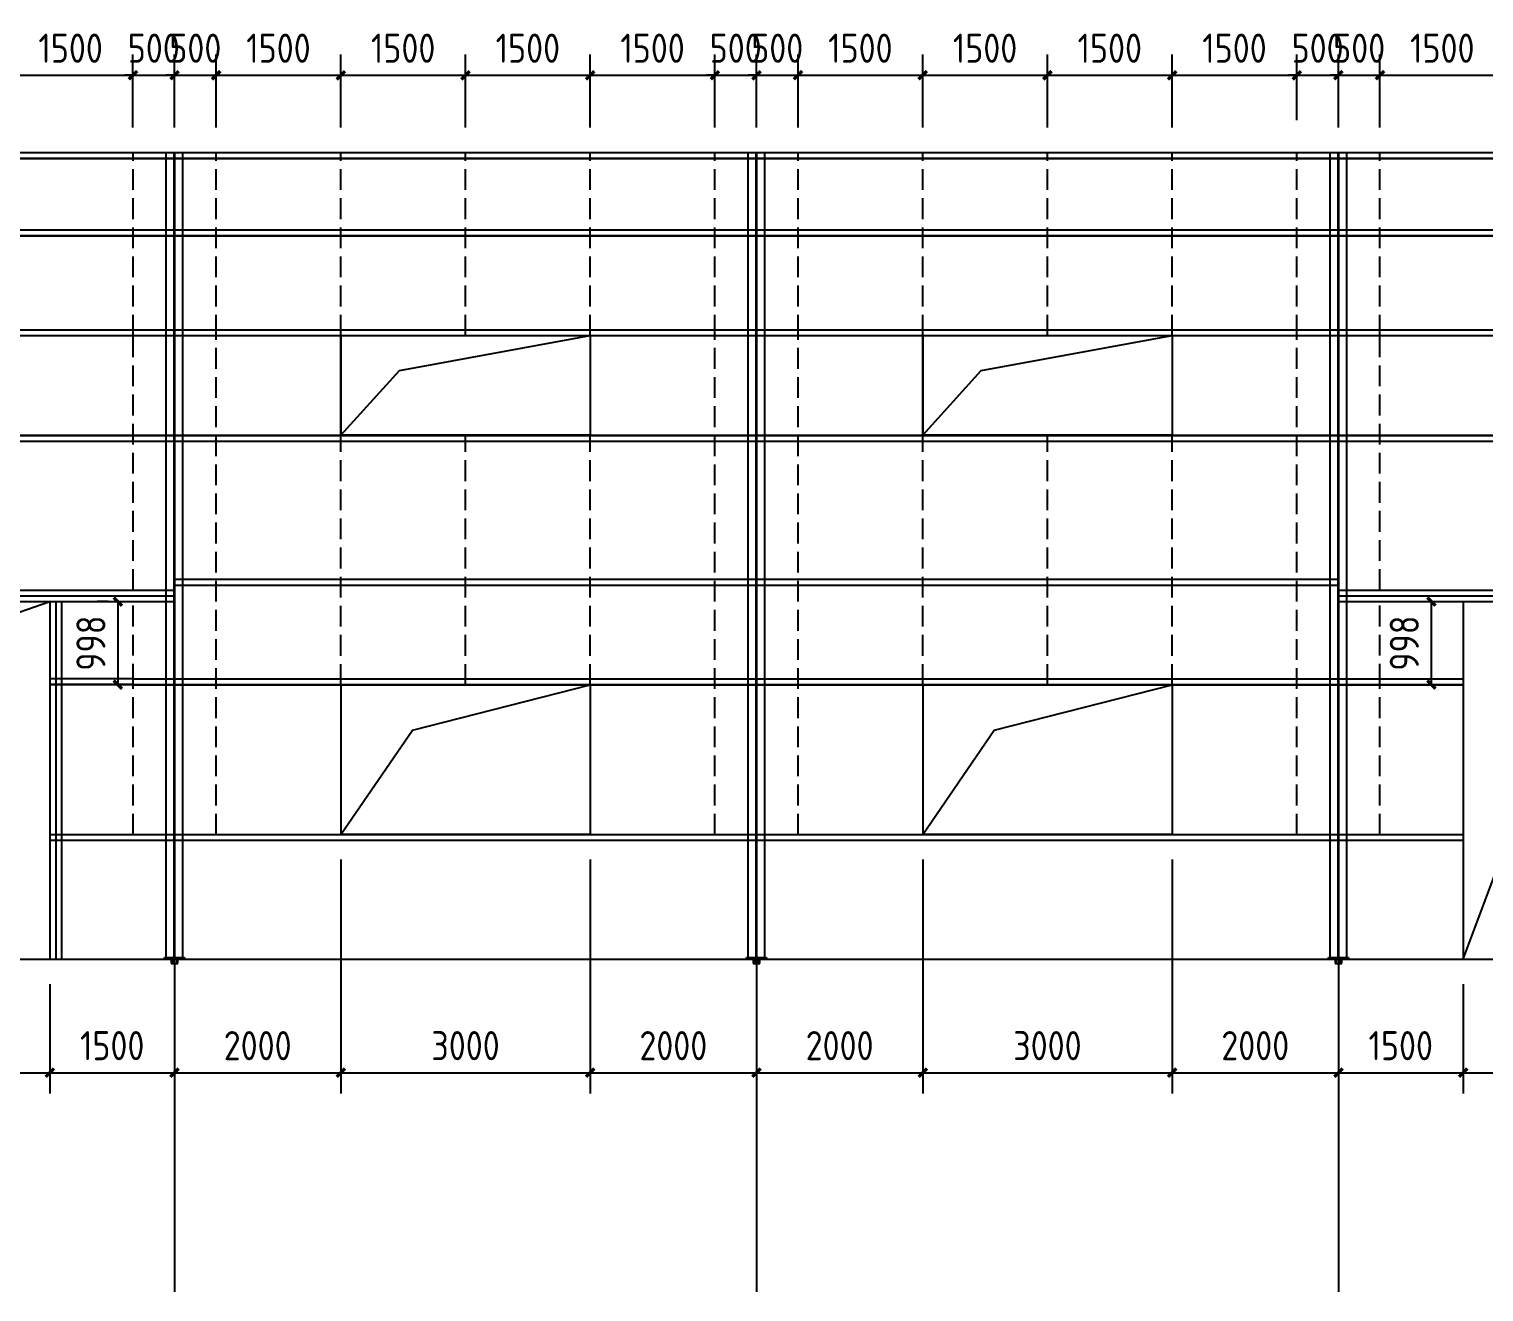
# Model space of a CAD drawing. Extents: x 102162 to 621267, y -39398 to 328893.
# Drawn here: x 433238 to 450738, y 163786 to 178971 of the extents above; entities that cross this region are included whole.
import ezdxf

# ---------------------------------------------------------------- set-up
doc = ezdxf.new("R2010")
doc.units = 0
doc.header["$LTSCALE"] = 1000
doc.header["$MEASUREMENT"] = 0
doc.linetypes.add('DASH', pattern=[0.35, 0.25, -0.1])
doc.layers.add('AXIS', color=3, linetype='Continuous')
doc.layers.add('DOTE', color=1, linetype='Continuous')
doc.styles.get("Standard").update_dxf_attribs({"font": 'gbenor.shx', "bigfont": 'gbcbig.shx'})
doc.dimstyles.get("Standard").update_dxf_attribs({"dimscale": 100, "dimtxt": 3.5, "dimasz": 1, "dimexe": 2.5, "dimexo": 3, "dimgap": 1.5, "dimtad": 1, "dimdec": 0, "dimzin": 0, "dimdsep": 46, "dimtxsty": 'Standard', "dimblk": 'ARCHTICK', "dimcen": 0.09, "dimadec": 0, "dimazin": 0, "dimtfac": 1, "dimtdec": 0, "dimtix": 1, "dimtmove": 2, "dimatfit": 3, "dimfxl": 1, "dimtolj": 1, "dimtzin": 0, "dimarcsym": 0})

# ---------------------------------------------------------------- blocks, each defined once
blk = doc.blocks.new('_ArchTick')
at = {"color": 0, "linetype": 'ByBlock', "const_width": 0.4}
blk.add_lwpolyline([(-0.5, -0.5), (0.5, 0.5)], dxfattribs=at)
blk = doc.blocks.new('*D5075')
at = {"color": 0, "lineweight": -2}
for p, q in [((429488, 167486), (429488, 166172)), ((433488, 167486), (433488, 166172)), ((429488, 166422), (433488, 166422))]:
    blk.add_line(p, q, dxfattribs=at)
at = {"layer": 'Defpoints', "color": 0}
for p in [(429488, 167786), (433488, 167786), (433488, 166422)]:
    blk.add_point(p, dxfattribs=at)
at = {"color": 0, "lineweight": -2, "xscale": 100, "yscale": 100, "zscale": 100, "rotation": 180}
blk.add_blockref('_ArchTick', (429488, 166422), dxfattribs=at)
at = {"color": 0, "lineweight": -2, "xscale": 100, "yscale": 100, "zscale": 100}
blk.add_blockref('_ArchTick', (433488, 166422), dxfattribs=at)
at = {"color": 0, "insert": (431488, 166747), "char_height": 350, "attachment_point": 5}
blk.add_mtext('\\A1;4000', dxfattribs=at)
blk = doc.blocks.new('*D5443')
at = {"color": 0, "lineweight": -2}
for p, q in [((433488, 167486), (433488, 166172)), ((434988, 167486), (434988, 166172)), ((433488, 166422), (434988, 166422))]:
    blk.add_line(p, q, dxfattribs=at)
at = {"layer": 'Defpoints', "color": 0}
for p in [(433488, 167786), (434988, 167786), (434988, 166422)]:
    blk.add_point(p, dxfattribs=at)
at = {"color": 0, "lineweight": -2, "xscale": 100, "yscale": 100, "zscale": 100, "rotation": 180}
blk.add_blockref('_ArchTick', (433488, 166422), dxfattribs=at)
at = {"color": 0, "lineweight": -2, "xscale": 100, "yscale": 100, "zscale": 100}
blk.add_blockref('_ArchTick', (434988, 166422), dxfattribs=at)
at = {"color": 0, "insert": (434238, 166747), "char_height": 350, "attachment_point": 5}
blk.add_mtext('\\A1;1500', dxfattribs=at)
blk = doc.blocks.new('*D5444')
at = {"color": 0, "lineweight": -2}
for p, q in [((436988, 168986), (436988, 166172)), ((434988, 167486), (434988, 166172)), ((434988, 166422), (436988, 166422))]:
    blk.add_line(p, q, dxfattribs=at)
at = {"layer": 'Defpoints', "color": 0}
for p in [(436988, 169286), (434988, 167786), (436988, 166422)]:
    blk.add_point(p, dxfattribs=at)
at = {"color": 0, "lineweight": -2, "xscale": 100, "yscale": 100, "zscale": 100, "rotation": 180}
blk.add_blockref('_ArchTick', (434988, 166422), dxfattribs=at)
at = {"color": 0, "lineweight": -2, "xscale": 100, "yscale": 100, "zscale": 100}
blk.add_blockref('_ArchTick', (436988, 166422), dxfattribs=at)
at = {"color": 0, "insert": (435988, 166747), "char_height": 350, "attachment_point": 5}
blk.add_mtext('\\A1;2000', dxfattribs=at)
blk = doc.blocks.new('*D5445')
at = {"color": 0, "lineweight": -2}
for p, q in [((436988, 168986), (436988, 166172)), ((439988, 168986), (439988, 166172)), ((436988, 166422), (439988, 166422))]:
    blk.add_line(p, q, dxfattribs=at)
at = {"layer": 'Defpoints', "color": 0}
for p in [(436988, 169286), (439988, 169286), (439988, 166422)]:
    blk.add_point(p, dxfattribs=at)
at = {"color": 0, "lineweight": -2, "xscale": 100, "yscale": 100, "zscale": 100, "rotation": 180}
blk.add_blockref('_ArchTick', (436988, 166422), dxfattribs=at)
at = {"color": 0, "lineweight": -2, "xscale": 100, "yscale": 100, "zscale": 100}
blk.add_blockref('_ArchTick', (439988, 166422), dxfattribs=at)
at = {"color": 0, "insert": (438488, 166747), "char_height": 350, "attachment_point": 5}
blk.add_mtext('\\A1;3000', dxfattribs=at)
blk = doc.blocks.new('*D5446')
at = {"color": 0, "lineweight": -2}
for p, q in [((439988, 168986), (439988, 166172)), ((441988, 167486), (441988, 166172)), ((439988, 166422), (441988, 166422))]:
    blk.add_line(p, q, dxfattribs=at)
at = {"layer": 'Defpoints', "color": 0}
for p in [(439988, 169286), (441988, 167786), (441988, 166422)]:
    blk.add_point(p, dxfattribs=at)
at = {"color": 0, "lineweight": -2, "xscale": 100, "yscale": 100, "zscale": 100, "rotation": 180}
blk.add_blockref('_ArchTick', (439988, 166422), dxfattribs=at)
at = {"color": 0, "lineweight": -2, "xscale": 100, "yscale": 100, "zscale": 100}
blk.add_blockref('_ArchTick', (441988, 166422), dxfattribs=at)
at = {"color": 0, "insert": (440988, 166747), "char_height": 350, "attachment_point": 5}
blk.add_mtext('\\A1;2000', dxfattribs=at)
blk = doc.blocks.new('*D5447')
at = {"color": 0, "lineweight": -2}
for p, q in [((443988, 168986), (443988, 166172)), ((441988, 167486), (441988, 166172)), ((441988, 166422), (443988, 166422))]:
    blk.add_line(p, q, dxfattribs=at)
at = {"layer": 'Defpoints', "color": 0}
for p in [(443988, 169286), (441988, 167786), (443988, 166422)]:
    blk.add_point(p, dxfattribs=at)
at = {"color": 0, "lineweight": -2, "xscale": 100, "yscale": 100, "zscale": 100, "rotation": 180}
blk.add_blockref('_ArchTick', (441988, 166422), dxfattribs=at)
at = {"color": 0, "lineweight": -2, "xscale": 100, "yscale": 100, "zscale": 100}
blk.add_blockref('_ArchTick', (443988, 166422), dxfattribs=at)
at = {"color": 0, "insert": (442988, 166747), "char_height": 350, "attachment_point": 5}
blk.add_mtext('\\A1;2000', dxfattribs=at)
blk = doc.blocks.new('*D5448')
at = {"color": 0, "lineweight": -2}
for p, q in [((443988, 168986), (443988, 166172)), ((446988, 168986), (446988, 166172)), ((443988, 166422), (446988, 166422))]:
    blk.add_line(p, q, dxfattribs=at)
at = {"layer": 'Defpoints', "color": 0}
for p in [(443988, 169286), (446988, 169286), (446988, 166422)]:
    blk.add_point(p, dxfattribs=at)
at = {"color": 0, "lineweight": -2, "xscale": 100, "yscale": 100, "zscale": 100, "rotation": 180}
blk.add_blockref('_ArchTick', (443988, 166422), dxfattribs=at)
at = {"color": 0, "lineweight": -2, "xscale": 100, "yscale": 100, "zscale": 100}
blk.add_blockref('_ArchTick', (446988, 166422), dxfattribs=at)
at = {"color": 0, "insert": (445488, 166747), "char_height": 350, "attachment_point": 5}
blk.add_mtext('\\A1;3000', dxfattribs=at)
blk = doc.blocks.new('*D5449')
at = {"color": 0, "lineweight": -2}
for p, q in [((446988, 168986), (446988, 166172)), ((448988, 167486), (448988, 166172)), ((446988, 166422), (448988, 166422))]:
    blk.add_line(p, q, dxfattribs=at)
at = {"layer": 'Defpoints', "color": 0}
for p in [(446988, 169286), (448988, 167786), (448988, 166422)]:
    blk.add_point(p, dxfattribs=at)
at = {"color": 0, "lineweight": -2, "xscale": 100, "yscale": 100, "zscale": 100, "rotation": 180}
blk.add_blockref('_ArchTick', (446988, 166422), dxfattribs=at)
at = {"color": 0, "lineweight": -2, "xscale": 100, "yscale": 100, "zscale": 100}
blk.add_blockref('_ArchTick', (448988, 166422), dxfattribs=at)
at = {"color": 0, "insert": (447988, 166747), "char_height": 350, "attachment_point": 5}
blk.add_mtext('\\A1;2000', dxfattribs=at)
blk = doc.blocks.new('*D5450')
at = {"color": 0, "lineweight": -2}
for p, q in [((448988, 167486), (448988, 166172)), ((450488, 167486), (450488, 166172)), ((448988, 166422), (450488, 166422))]:
    blk.add_line(p, q, dxfattribs=at)
at = {"layer": 'Defpoints', "color": 0}
for p in [(448988, 167786), (450488, 167786), (450488, 166422)]:
    blk.add_point(p, dxfattribs=at)
at = {"color": 0, "lineweight": -2, "xscale": 100, "yscale": 100, "zscale": 100, "rotation": 180}
blk.add_blockref('_ArchTick', (448988, 166422), dxfattribs=at)
at = {"color": 0, "lineweight": -2, "xscale": 100, "yscale": 100, "zscale": 100}
blk.add_blockref('_ArchTick', (450488, 166422), dxfattribs=at)
at = {"color": 0, "insert": (449738, 166747), "char_height": 350, "attachment_point": 5}
blk.add_mtext('\\A1;1500', dxfattribs=at)
blk = doc.blocks.new('*D5076')
at = {"color": 0, "lineweight": -2}
for p, q in [((450488, 167486), (450488, 166172)), ((454488, 167486), (454488, 166172)), ((450488, 166422), (454488, 166422))]:
    blk.add_line(p, q, dxfattribs=at)
at = {"layer": 'Defpoints', "color": 0}
for p in [(450488, 167786), (454488, 167786), (454488, 166422)]:
    blk.add_point(p, dxfattribs=at)
at = {"color": 0, "lineweight": -2, "xscale": 100, "yscale": 100, "zscale": 100, "rotation": 180}
blk.add_blockref('_ArchTick', (450488, 166422), dxfattribs=at)
at = {"color": 0, "lineweight": -2, "xscale": 100, "yscale": 100, "zscale": 100}
blk.add_blockref('_ArchTick', (454488, 166422), dxfattribs=at)
at = {"color": 0, "insert": (452488, 166747), "char_height": 350, "attachment_point": 5}
blk.add_mtext('\\A1;4000', dxfattribs=at)
blk = doc.blocks.new('*D5084')
at = {"color": 0, "lineweight": -2}
for p, q in [((432988, 177786), (432988, 178666)), ((434488, 177786), (434488, 178666)), ((432988, 178416), (434488, 178416))]:
    blk.add_line(p, q, dxfattribs=at)
at = {"layer": 'Defpoints', "color": 0}
for p in [(434488, 178416), (432988, 177486), (434488, 177486)]:
    blk.add_point(p, dxfattribs=at)
at = {"color": 0, "lineweight": -2, "xscale": 100, "yscale": 100, "zscale": 100, "rotation": 180}
blk.add_blockref('_ArchTick', (432988, 178416), dxfattribs=at)
at = {"color": 0, "lineweight": -2, "xscale": 100, "yscale": 100, "zscale": 100}
blk.add_blockref('_ArchTick', (434488, 178416), dxfattribs=at)
at = {"color": 0, "insert": (433738, 178741), "char_height": 350, "attachment_point": 5}
blk.add_mtext('\\A1;1500', dxfattribs=at)
blk = doc.blocks.new('*D5085')
at = {"color": 0, "lineweight": -2}
for p, q in [((434488, 177786), (434488, 178666)), ((434988, 177786), (434988, 178666)), ((434488, 178416), (434388, 178416)), ((434488, 178416), (434988, 178416)), ((434988, 178416), (435088, 178416))]:
    blk.add_line(p, q, dxfattribs=at)
at = {"layer": 'Defpoints', "color": 0}
for p in [(434988, 178416), (434488, 177486), (434988, 177486)]:
    blk.add_point(p, dxfattribs=at)
at = {"color": 0, "lineweight": -2, "xscale": 100, "yscale": 100, "zscale": 100}
blk.add_blockref('_ArchTick', (434488, 178416), dxfattribs=at)
at = {"color": 0, "lineweight": -2, "xscale": 100, "yscale": 100, "zscale": 100, "rotation": 180}
blk.add_blockref('_ArchTick', (434988, 178416), dxfattribs=at)
at = {"color": 0, "insert": (434738, 178741), "char_height": 350, "attachment_point": 5}
blk.add_mtext('\\A1;500', dxfattribs=at)
blk = doc.blocks.new('*D5086')
at = {"color": 0, "lineweight": -2}
for p, q in [((434988, 177786), (434988, 178666)), ((435488, 177786), (435488, 178666)), ((434988, 178416), (434888, 178416)), ((434988, 178416), (435488, 178416)), ((435488, 178416), (435588, 178416))]:
    blk.add_line(p, q, dxfattribs=at)
at = {"layer": 'Defpoints', "color": 0}
for p in [(435488, 178416), (434988, 177486), (435488, 177486)]:
    blk.add_point(p, dxfattribs=at)
at = {"color": 0, "lineweight": -2, "xscale": 100, "yscale": 100, "zscale": 100}
blk.add_blockref('_ArchTick', (434988, 178416), dxfattribs=at)
at = {"color": 0, "lineweight": -2, "xscale": 100, "yscale": 100, "zscale": 100, "rotation": 180}
blk.add_blockref('_ArchTick', (435488, 178416), dxfattribs=at)
at = {"color": 0, "insert": (435238, 178741), "char_height": 350, "attachment_point": 5}
blk.add_mtext('\\A1;500', dxfattribs=at)
blk = doc.blocks.new('*D5087')
at = {"color": 0, "lineweight": -2}
for p, q in [((435488, 177786), (435488, 178666)), ((436988, 177786), (436988, 178666)), ((435488, 178416), (436988, 178416))]:
    blk.add_line(p, q, dxfattribs=at)
at = {"layer": 'Defpoints', "color": 0}
for p in [(436988, 178416), (435488, 177486), (436988, 177486)]:
    blk.add_point(p, dxfattribs=at)
at = {"color": 0, "lineweight": -2, "xscale": 100, "yscale": 100, "zscale": 100, "rotation": 180}
blk.add_blockref('_ArchTick', (435488, 178416), dxfattribs=at)
at = {"color": 0, "lineweight": -2, "xscale": 100, "yscale": 100, "zscale": 100}
blk.add_blockref('_ArchTick', (436988, 178416), dxfattribs=at)
at = {"color": 0, "insert": (436238, 178741), "char_height": 350, "attachment_point": 5}
blk.add_mtext('\\A1;1500', dxfattribs=at)
blk = doc.blocks.new('*D5088')
at = {"color": 0, "lineweight": -2}
for p, q in [((439988, 177786), (439988, 178666)), ((441488, 177786), (441488, 178666)), ((439988, 178416), (441488, 178416))]:
    blk.add_line(p, q, dxfattribs=at)
at = {"layer": 'Defpoints', "color": 0}
for p in [(441488, 178416), (439988, 177486), (441488, 177486)]:
    blk.add_point(p, dxfattribs=at)
at = {"color": 0, "lineweight": -2, "xscale": 100, "yscale": 100, "zscale": 100, "rotation": 180}
blk.add_blockref('_ArchTick', (439988, 178416), dxfattribs=at)
at = {"color": 0, "lineweight": -2, "xscale": 100, "yscale": 100, "zscale": 100}
blk.add_blockref('_ArchTick', (441488, 178416), dxfattribs=at)
at = {"color": 0, "insert": (440738, 178741), "char_height": 350, "attachment_point": 5}
blk.add_mtext('\\A1;1500', dxfattribs=at)
blk = doc.blocks.new('*D5089')
at = {"color": 0, "lineweight": -2}
for p, q in [((441488, 177786), (441488, 178666)), ((441988, 177786), (441988, 178666)), ((441488, 178416), (441388, 178416)), ((441488, 178416), (441988, 178416)), ((441988, 178416), (442088, 178416))]:
    blk.add_line(p, q, dxfattribs=at)
at = {"layer": 'Defpoints', "color": 0}
for p in [(441988, 178416), (441488, 177486), (441988, 177486)]:
    blk.add_point(p, dxfattribs=at)
at = {"color": 0, "lineweight": -2, "xscale": 100, "yscale": 100, "zscale": 100}
blk.add_blockref('_ArchTick', (441488, 178416), dxfattribs=at)
at = {"color": 0, "lineweight": -2, "xscale": 100, "yscale": 100, "zscale": 100, "rotation": 180}
blk.add_blockref('_ArchTick', (441988, 178416), dxfattribs=at)
at = {"color": 0, "insert": (441738, 178741), "char_height": 350, "attachment_point": 5}
blk.add_mtext('\\A1;500', dxfattribs=at)
blk = doc.blocks.new('*D5090')
at = {"color": 0, "lineweight": -2}
for p, q in [((441988, 177786), (441988, 178666)), ((442488, 177786), (442488, 178666)), ((441988, 178416), (441888, 178416)), ((441988, 178416), (442488, 178416)), ((442488, 178416), (442588, 178416))]:
    blk.add_line(p, q, dxfattribs=at)
at = {"layer": 'Defpoints', "color": 0}
for p in [(442488, 178416), (441988, 177486), (442488, 177486)]:
    blk.add_point(p, dxfattribs=at)
at = {"color": 0, "lineweight": -2, "xscale": 100, "yscale": 100, "zscale": 100}
blk.add_blockref('_ArchTick', (441988, 178416), dxfattribs=at)
at = {"color": 0, "lineweight": -2, "xscale": 100, "yscale": 100, "zscale": 100, "rotation": 180}
blk.add_blockref('_ArchTick', (442488, 178416), dxfattribs=at)
at = {"color": 0, "insert": (442238, 178741), "char_height": 350, "attachment_point": 5}
blk.add_mtext('\\A1;500', dxfattribs=at)
blk = doc.blocks.new('*D5091')
at = {"color": 0, "lineweight": -2}
for p, q in [((442488, 177786), (442488, 178666)), ((443988, 177786), (443988, 178666)), ((442488, 178416), (443988, 178416))]:
    blk.add_line(p, q, dxfattribs=at)
at = {"layer": 'Defpoints', "color": 0}
for p in [(443988, 178416), (442488, 177486), (443988, 177486)]:
    blk.add_point(p, dxfattribs=at)
at = {"color": 0, "lineweight": -2, "xscale": 100, "yscale": 100, "zscale": 100, "rotation": 180}
blk.add_blockref('_ArchTick', (442488, 178416), dxfattribs=at)
at = {"color": 0, "lineweight": -2, "xscale": 100, "yscale": 100, "zscale": 100}
blk.add_blockref('_ArchTick', (443988, 178416), dxfattribs=at)
at = {"color": 0, "insert": (443238, 178741), "char_height": 350, "attachment_point": 5}
blk.add_mtext('\\A1;1500', dxfattribs=at)
blk = doc.blocks.new('*D5092')
at = {"color": 0, "lineweight": -2}
for p, q in [((446988, 177786), (446988, 178666)), ((448488, 177876), (448488, 178666)), ((446988, 178416), (448488, 178416))]:
    blk.add_line(p, q, dxfattribs=at)
at = {"layer": 'Defpoints', "color": 0}
for p in [(448488, 178416), (446988, 177486), (448488, 177576)]:
    blk.add_point(p, dxfattribs=at)
at = {"color": 0, "lineweight": -2, "xscale": 100, "yscale": 100, "zscale": 100, "rotation": 180}
blk.add_blockref('_ArchTick', (446988, 178416), dxfattribs=at)
at = {"color": 0, "lineweight": -2, "xscale": 100, "yscale": 100, "zscale": 100}
blk.add_blockref('_ArchTick', (448488, 178416), dxfattribs=at)
at = {"color": 0, "insert": (447738, 178741), "char_height": 350, "attachment_point": 5}
blk.add_mtext('\\A1;1500', dxfattribs=at)
blk = doc.blocks.new('*D5093')
at = {"color": 0, "lineweight": -2}
for p, q in [((448488, 177876), (448488, 178666)), ((448988, 177786), (448988, 178666)), ((448488, 178416), (448388, 178416)), ((448488, 178416), (448988, 178416)), ((448988, 178416), (449088, 178416))]:
    blk.add_line(p, q, dxfattribs=at)
at = {"layer": 'Defpoints', "color": 0}
for p in [(448988, 178416), (448488, 177576), (448988, 177486)]:
    blk.add_point(p, dxfattribs=at)
at = {"color": 0, "lineweight": -2, "xscale": 100, "yscale": 100, "zscale": 100}
blk.add_blockref('_ArchTick', (448488, 178416), dxfattribs=at)
at = {"color": 0, "lineweight": -2, "xscale": 100, "yscale": 100, "zscale": 100, "rotation": 180}
blk.add_blockref('_ArchTick', (448988, 178416), dxfattribs=at)
at = {"color": 0, "insert": (448738, 178741), "char_height": 350, "attachment_point": 5}
blk.add_mtext('\\A1;500', dxfattribs=at)
blk = doc.blocks.new('*D5094')
at = {"color": 0, "lineweight": -2}
for p, q in [((448988, 177786), (448988, 178666)), ((449488, 177786), (449488, 178666)), ((448988, 178416), (448888, 178416)), ((448988, 178416), (449488, 178416)), ((449488, 178416), (449588, 178416))]:
    blk.add_line(p, q, dxfattribs=at)
at = {"layer": 'Defpoints', "color": 0}
for p in [(449488, 178416), (448988, 177486), (449488, 177486)]:
    blk.add_point(p, dxfattribs=at)
at = {"color": 0, "lineweight": -2, "xscale": 100, "yscale": 100, "zscale": 100}
blk.add_blockref('_ArchTick', (448988, 178416), dxfattribs=at)
at = {"color": 0, "lineweight": -2, "xscale": 100, "yscale": 100, "zscale": 100, "rotation": 180}
blk.add_blockref('_ArchTick', (449488, 178416), dxfattribs=at)
at = {"color": 0, "insert": (449238, 178741), "char_height": 350, "attachment_point": 5}
blk.add_mtext('\\A1;500', dxfattribs=at)
blk = doc.blocks.new('*D5095')
at = {"color": 0, "lineweight": -2}
for p, q in [((449488, 177786), (449488, 178666)), ((450988, 177786), (450988, 178666)), ((449488, 178416), (450988, 178416))]:
    blk.add_line(p, q, dxfattribs=at)
at = {"layer": 'Defpoints', "color": 0}
for p in [(450988, 178416), (449488, 177486), (450988, 177486)]:
    blk.add_point(p, dxfattribs=at)
at = {"color": 0, "lineweight": -2, "xscale": 100, "yscale": 100, "zscale": 100, "rotation": 180}
blk.add_blockref('_ArchTick', (449488, 178416), dxfattribs=at)
at = {"color": 0, "lineweight": -2, "xscale": 100, "yscale": 100, "zscale": 100}
blk.add_blockref('_ArchTick', (450988, 178416), dxfattribs=at)
at = {"color": 0, "insert": (450238, 178741), "char_height": 350, "attachment_point": 5}
blk.add_mtext('\\A1;1500', dxfattribs=at)
blk = doc.blocks.new('*D5129')
at = {"color": 0, "lineweight": -2}
for p, q in [((436988, 177786), (436988, 178666)), ((438488, 177786), (438488, 178666)), ((436988, 178416), (438488, 178416))]:
    blk.add_line(p, q, dxfattribs=at)
at = {"layer": 'Defpoints', "color": 0}
for p in [(438488, 178416), (436988, 177486), (438488, 177486)]:
    blk.add_point(p, dxfattribs=at)
at = {"color": 0, "lineweight": -2, "xscale": 100, "yscale": 100, "zscale": 100, "rotation": 180}
blk.add_blockref('_ArchTick', (436988, 178416), dxfattribs=at)
at = {"color": 0, "lineweight": -2, "xscale": 100, "yscale": 100, "zscale": 100}
blk.add_blockref('_ArchTick', (438488, 178416), dxfattribs=at)
at = {"color": 0, "insert": (437738, 178741), "char_height": 350, "attachment_point": 5}
blk.add_mtext('\\A1;1500', dxfattribs=at)
blk = doc.blocks.new('*D5130')
at = {"color": 0, "lineweight": -2}
for p, q in [((438488, 177786), (438488, 178666)), ((439988, 177786), (439988, 178666)), ((438488, 178416), (439988, 178416))]:
    blk.add_line(p, q, dxfattribs=at)
at = {"layer": 'Defpoints', "color": 0}
for p in [(439988, 178416), (438488, 177486), (439988, 177486)]:
    blk.add_point(p, dxfattribs=at)
at = {"color": 0, "lineweight": -2, "xscale": 100, "yscale": 100, "zscale": 100, "rotation": 180}
blk.add_blockref('_ArchTick', (438488, 178416), dxfattribs=at)
at = {"color": 0, "lineweight": -2, "xscale": 100, "yscale": 100, "zscale": 100}
blk.add_blockref('_ArchTick', (439988, 178416), dxfattribs=at)
at = {"color": 0, "insert": (439238, 178741), "char_height": 350, "attachment_point": 5}
blk.add_mtext('\\A1;1500', dxfattribs=at)
blk = doc.blocks.new('*D5131')
at = {"color": 0, "lineweight": -2}
for p, q in [((443988, 177786), (443988, 178666)), ((445488, 177786), (445488, 178666)), ((443988, 178416), (445488, 178416))]:
    blk.add_line(p, q, dxfattribs=at)
at = {"layer": 'Defpoints', "color": 0}
for p in [(445488, 178416), (443988, 177486), (445488, 177486)]:
    blk.add_point(p, dxfattribs=at)
at = {"color": 0, "lineweight": -2, "xscale": 100, "yscale": 100, "zscale": 100, "rotation": 180}
blk.add_blockref('_ArchTick', (443988, 178416), dxfattribs=at)
at = {"color": 0, "lineweight": -2, "xscale": 100, "yscale": 100, "zscale": 100}
blk.add_blockref('_ArchTick', (445488, 178416), dxfattribs=at)
at = {"color": 0, "insert": (444738, 178741), "char_height": 350, "attachment_point": 5}
blk.add_mtext('\\A1;1500', dxfattribs=at)
blk = doc.blocks.new('*D5132')
at = {"color": 0, "lineweight": -2}
for p, q in [((445488, 177786), (445488, 178666)), ((446988, 177786), (446988, 178666)), ((445488, 178416), (446988, 178416))]:
    blk.add_line(p, q, dxfattribs=at)
at = {"layer": 'Defpoints', "color": 0}
for p in [(446988, 178416), (445488, 177486), (446988, 177486)]:
    blk.add_point(p, dxfattribs=at)
at = {"color": 0, "lineweight": -2, "xscale": 100, "yscale": 100, "zscale": 100, "rotation": 180}
blk.add_blockref('_ArchTick', (445488, 178416), dxfattribs=at)
at = {"color": 0, "lineweight": -2, "xscale": 100, "yscale": 100, "zscale": 100}
blk.add_blockref('_ArchTick', (446988, 178416), dxfattribs=at)
at = {"color": 0, "insert": (446238, 178741), "char_height": 350, "attachment_point": 5}
blk.add_mtext('\\A1;1500', dxfattribs=at)
blk = doc.blocks.new('*D5599')
at = {"color": 0, "lineweight": -2}
for p, q in [((434188, 172086), (434057, 172086)), ((434307, 172086), (434307, 171088)), ((434188, 171088), (434057, 171088))]:
    blk.add_line(p, q, dxfattribs=at)
at = {"layer": 'Defpoints', "color": 0}
for p in [(434488, 172086), (434307, 171088), (434488, 171088)]:
    blk.add_point(p, dxfattribs=at)
at = {"color": 0, "lineweight": -2, "xscale": 100, "yscale": 100, "zscale": 100}
for p, rotation in [((434307, 172086), 90), ((434307, 171088), 270)]:
    blk.add_blockref('_ArchTick', p, dxfattribs=dict(at, rotation=rotation))
at = {"color": 0, "insert": (433982, 171587), "char_height": 350, "attachment_point": 5, "rotation": 90}
blk.add_mtext('\\A1;998', dxfattribs=at)
blk = doc.blocks.new('*D5601')
at = {"color": 0, "lineweight": -2}
for p, q in [((449788, 172086), (450356, 172086)), ((450106, 171088), (450106, 172086)), ((449788, 171088), (450356, 171088))]:
    blk.add_line(p, q, dxfattribs=at)
at = {"layer": 'Defpoints', "color": 0}
for p in [(449488, 172086), (450106, 172086), (449488, 171088)]:
    blk.add_point(p, dxfattribs=at)
at = {"color": 0, "lineweight": -2, "xscale": 100, "yscale": 100, "zscale": 100}
for p, rotation in [((450106, 172086), 90), ((450106, 171088), 270)]:
    blk.add_blockref('_ArchTick', p, dxfattribs=dict(at, rotation=rotation))
at = {"color": 0, "insert": (449781, 171587), "char_height": 350, "attachment_point": 5, "rotation": 90}
blk.add_mtext('\\A1;998', dxfattribs=at)

msp = doc.modelspace()

# ---------------------------------------------------------------- linework, layer by layer
for p, q in [((420888.3, 177486.1), (463088.3, 177486.1)), ((420888.3, 177418.1), (463088.3, 177418.1)), ((420888.3, 177416.1), (463088.3, 177416.1)), ((420888.3, 176556.1), (463088.3, 176556.1)), ((420888.3, 176488.1), (463088.3, 176488.1)), ((420888.3, 176486.1), (463088.3, 176486.1)), ((420888.3, 175356.1), (463088.3, 175356.1)), ((420888.3, 175288.1), (463088.3, 175288.1)), ((420888.3, 175286.1), (463088.3, 175286.1)), ((436988.3, 175286.1), (436988.3, 174086.1)), ((437692.6, 174864.6), (439988.3, 175286.1)), ((439988.3, 175286.1), (439988.3, 174086.1)), ((443988.3, 175286.1), (443988.3, 174086.1)), ((444692.6, 174864.6), (446988.3, 175286.1)), ((446988.3, 175286.1), (446988.3, 174086.1)), ((436988.3, 174086.1), (437692.6, 174864.6)), ((443988.3, 174086.1), (444692.6, 174864.6)), ((420888.3, 174086.1), (463088.3, 174086.1)), ((420888.3, 174084.1), (463088.3, 174084.1)), ((420888.3, 174016.1), (463088.3, 174016.1)), ((427985.3, 172226.1), (434991.3, 172226.1)), ((434985.3, 172356.1), (448991.3, 172356.1)), ((434985.3, 172286.1), (448991.3, 172286.1)), ((448985.3, 172226.1), (455991.3, 172226.1)), ((427985.3, 172156.1), (434991.3, 172156.1)), ((427985.3, 172086.1), (434991.3, 172086.1)), ((430747.5, 171152.3), (433488.3, 172086.1)), ((433488.3, 172086.1), (433488.3, 167786.1)), ((433558.3, 172086.1), (433558.3, 167786.1)), ((433628.3, 172086.1), (433628.3, 167786.1)), ((448985.3, 172156.1), (455991.3, 172156.1)), ((448985.3, 172086.1), (455991.3, 172086.1)), ((450488.3, 172086.1), (450488.3, 167786.1)), ((434488.3, 171156.1), (433488.3, 171156.1)), ((434488.3, 171156.1), (450488.3, 171156.1)), ((450488.3, 167786.1), (451747.5, 171152.3)), ((434488.3, 171088.1), (433488.3, 171088.1)), ((434488.3, 171086.1), (433488.3, 171086.1)), ((434488.3, 171088.1), (450488.3, 171088.1)), ((434488.3, 171086.1), (450488.3, 171086.1)), ((436988.3, 171086.1), (436988.3, 169286.1)), ((437848.7, 170538.7), (439988.3, 171086.1)), ((439988.3, 171086.1), (439988.3, 169286.1)), ((443988.3, 171086.1), (443988.3, 169286.1)), ((444848.7, 170538.7), (446988.3, 171086.1)), ((446988.3, 171086.1), (446988.3, 169286.1)), ((436988.3, 169286.1), (437848.7, 170538.7)), ((443988.3, 169286.1), (444848.7, 170538.7)), ((433488.3, 169286.1), (450488.3, 169286.1)), ((433488.3, 169284.1), (450488.3, 169284.1)), ((433488.3, 169216.1), (450488.3, 169216.1)), ((420868.3, 167786.1), (463108.3, 167786.1))]:
    msp.add_line(p, q)
at = {"color": 6}
for p, q in [((436988.3, 175286.1), (439988.3, 175286.1)), ((436988.3, 174086.1), (436988.3, 175286.1)), ((436988.3, 175286.1), (439988.3, 175286.1)), ((436988.3, 174086.1), (436988.3, 175286.1)), ((439988.3, 175286.1), (439988.3, 174086.1)), ((439988.3, 175286.1), (439988.3, 174086.1)), ((443988.3, 175286.1), (446988.3, 175286.1)), ((443988.3, 174086.1), (443988.3, 175286.1)), ((443988.3, 175286.1), (446988.3, 175286.1)), ((443988.3, 174086.1), (443988.3, 175286.1)), ((446988.3, 175286.1), (446988.3, 174086.1)), ((446988.3, 175286.1), (446988.3, 174086.1)), ((439988.3, 174086.1), (436988.3, 174086.1)), ((439988.3, 174086.1), (436988.3, 174086.1)), ((446988.3, 174086.1), (443988.3, 174086.1)), ((446988.3, 174086.1), (443988.3, 174086.1)), ((436988.3, 171086.1), (436988.3, 169286.1)), ((439988.3, 171086.1), (439988.3, 169286.1)), ((439988.3, 171086.1), (439988.3, 169286.1)), ((443988.3, 171086.1), (443988.3, 169286.1)), ((443988.3, 171086.1), (443988.3, 169286.1)), ((446988.3, 171086.1), (446988.3, 169286.1)), ((446988.3, 171086.1), (446988.3, 169286.1)), ((439988.3, 169286.1), (436988.3, 169286.1)), ((439988.3, 169286.1), (436988.3, 169286.1)), ((446988.3, 169286.1), (443988.3, 169286.1)), ((446988.3, 169286.1), (443988.3, 169286.1)), ((434948.3, 167786.1), (434948.3, 167736.1)), ((434948.3, 167736.1), (435028.3, 167736.1)), ((434958.3, 167786.1), (434958.3, 167736.1)), ((435018.3, 167736.1), (435018.3, 167786.1)), ((435028.3, 167736.1), (435028.3, 167786.1)), ((441948.3, 167786.1), (441948.3, 167736.1)), ((441948.3, 167736.1), (442028.3, 167736.1)), ((441958.3, 167786.1), (441958.3, 167736.1)), ((442018.3, 167736.1), (442018.3, 167786.1)), ((442028.3, 167736.1), (442028.3, 167786.1)), ((448948.3, 167786.1), (448948.3, 167736.1)), ((448948.3, 167736.1), (449028.3, 167736.1)), ((448958.3, 167786.1), (448958.3, 167736.1)), ((449018.3, 167736.1), (449018.3, 167786.1)), ((449028.3, 167736.1), (449028.3, 167786.1))]:
    msp.add_line(p, q, dxfattribs=at)
at = {"color": 2}
for p, q in [((434868.3, 167786.1), (434868.3, 167806.1)), ((434868.3, 167806.1), (435108.3, 167806.1)), ((434988.3, 167786.1), (434868.3, 167786.1)), ((435108.3, 167786.1), (434988.3, 167786.1)), ((435108.3, 167806.1), (435108.3, 167786.1)), ((441868.3, 167786.1), (441868.3, 167806.1)), ((441868.3, 167806.1), (442108.3, 167806.1)), ((441988.3, 167786.1), (441868.3, 167786.1)), ((442108.3, 167786.1), (441988.3, 167786.1)), ((442108.3, 167806.1), (442108.3, 167786.1)), ((448868.3, 167786.1), (448868.3, 167806.1)), ((448868.3, 167806.1), (449108.3, 167806.1)), ((448988.3, 167786.1), (448868.3, 167786.1)), ((449108.3, 167786.1), (448988.3, 167786.1)), ((449108.3, 167806.1), (449108.3, 167786.1))]:
    msp.add_line(p, q, dxfattribs=at)
at = {"layer": 'AXIS'}
for p, q in [((434988.3, 167786.1), (434988.3, 163786.1)), ((441988.3, 167786.1), (441988.3, 163786.1)), ((448988.3, 167786.1), (448988.3, 163786.1))]:
    msp.add_line(p, q, dxfattribs=at)
at = {"layer": 'DOTE', "color": 4, "linetype": 'DASH'}
for p, q in [((434488.3, 175286.1), (434488.3, 177486.1)), ((435488.3, 175286.1), (435488.3, 177486.1)), ((436988.3, 175286.1), (436988.3, 177486.1)), ((438488.3, 175286.1), (438488.3, 177486.1)), ((439988.3, 175286.1), (439988.3, 177486.1)), ((441488.3, 175286.1), (441488.3, 177486.1)), ((442488.3, 175286.1), (442488.3, 177486.1)), ((443988.3, 175286.1), (443988.3, 177486.1)), ((445488.3, 175286.1), (445488.3, 177486.1)), ((446988.3, 175286.1), (446988.3, 177486.1)), ((448488.3, 175286.1), (448488.3, 177486.1)), ((449488.3, 175286.1), (449488.3, 177486.1)), ((434488.3, 172226.1), (434488.3, 175286.1)), ((435488.3, 169286.1), (435488.3, 175286.1)), ((441488.3, 169286.1), (441488.3, 175286.1)), ((442488.3, 169286.1), (442488.3, 175286.1)), ((448488.3, 169286.1), (448488.3, 175286.1)), ((449488.3, 172226.1), (449488.3, 175286.1)), ((436988.3, 171086.1), (436988.3, 174086.1)), ((438488.3, 171086.1), (438488.3, 174086.1)), ((439988.3, 171086.1), (439988.3, 174086.1)), ((443988.3, 171086.1), (443988.3, 174086.1)), ((445488.3, 171086.1), (445488.3, 174086.1)), ((446988.3, 171086.1), (446988.3, 174086.1)), ((434488.3, 171088.1), (434488.3, 172086.1)), ((449488.3, 171088.1), (449488.3, 172086.1)), ((434488.3, 169286.1), (434488.3, 171086.1)), ((449488.3, 169286.1), (449488.3, 171086.1))]:
    msp.add_line(p, q, dxfattribs=at)
at = {"layer": 'DOTE', "color": 0}
for p, q in [((434888.3, 167786.1), (434888.3, 177486.1)), ((434985.3, 167786.1), (434985.3, 177486.1)), ((434991.3, 167786.1), (434991.3, 177486.1)), ((435088.3, 167786.1), (435088.3, 177486.1)), ((441888.3, 167786.1), (441888.3, 177486.1)), ((441985.3, 167786.1), (441985.3, 177486.1)), ((441991.3, 167786.1), (441991.3, 177486.1)), ((442088.3, 167786.1), (442088.3, 177486.1)), ((448888.3, 167786.1), (448888.3, 177486.1)), ((448985.3, 167786.1), (448985.3, 177486.1)), ((448991.3, 167786.1), (448991.3, 177486.1)), ((449088.3, 167786.1), (449088.3, 177486.1))]:
    msp.add_line(p, q, dxfattribs=at)
at = {"layer": 'DOTE'}
for p, q in [((434988.3, 167736.1), (434988.3, 177486.1)), ((434988.3, 167736.1), (434988.3, 177486.1)), ((441988.3, 167736.1), (441988.3, 177486.1)), ((441988.3, 167736.1), (441988.3, 177486.1)), ((448988.3, 167736.1), (448988.3, 177486.1)), ((448988.3, 167736.1), (448988.3, 177486.1))]:
    msp.add_line(p, q, dxfattribs=at)

# ---------------------------------------------------------------- dimensions: what is measured, and where the dimension line sits
for base, p1, p2, picture, middle in [((434488.3, 178416), (432988.3, 177486.1), (434488.3, 177486.1), '*D5084', (433738.3, 178741)), ((434988.3, 178416), (434488.3, 177486.1), (434988.3, 177486.1), '*D5085', (434738.3, 178741)), ((435488.3, 178416), (434988.3, 177486.1), (435488.3, 177486.1), '*D5086', (435238.3, 178741)), ((436988.3, 178416), (435488.3, 177486.1), (436988.3, 177486.1), '*D5087', (436238.3, 178741)), ((438488.3, 178416), (436988.3, 177486.1), (438488.3, 177486.1), '*D5129', (437738.3, 178741)), ((439988.3, 178416), (438488.3, 177486.1), (439988.3, 177486.1), '*D5130', (439238.3, 178741)), ((441488.3, 178416), (439988.3, 177486.1), (441488.3, 177486.1), '*D5088', (440738.3, 178741)), ((441988.3, 178416), (441488.3, 177486.1), (441988.3, 177486.1), '*D5089', (441738.3, 178741)), ((442488.3, 178416), (441988.3, 177486.1), (442488.3, 177486.1), '*D5090', (442238.3, 178741)), ((443988.3, 178416), (442488.3, 177486.1), (443988.3, 177486.1), '*D5091', (443238.3, 178741)), ((445488.3, 178416), (443988.3, 177486.1), (445488.3, 177486.1), '*D5131', (444738.3, 178741)), ((446988.3, 178416), (445488.3, 177486.1), (446988.3, 177486.1), '*D5132', (446238.3, 178741)), ((448488.3, 178416), (446988.3, 177486.1), (448488.3, 177575.5), '*D5092', (447738.3, 178741)), ((448988.3, 178416), (448488.3, 177575.5), (448988.3, 177486.1), '*D5093', (448738.3, 178741)), ((449488.3, 178416), (448988.3, 177486.1), (449488.3, 177486.1), '*D5094', (449238.3, 178741)), ((450988.3, 178416), (449488.3, 177486.1), (450988.3, 177486.1), '*D5095', (450238.3, 178741)), ((436988.3, 166422.1), (434988.3, 167786.1), (436988.3, 169286.1), '*D5444', (435988.3, 166747.1)), ((439988.3, 166422.1), (436988.3, 169286.1), (439988.3, 169286.1), '*D5445', (438488.3, 166747.1)), ((441988.3, 166422.1), (439988.3, 169286.1), (441988.3, 167786.1), '*D5446', (440988.3, 166747.1)), ((443988.3, 166422.1), (441988.3, 167786.1), (443988.3, 169286.1), '*D5447', (442988.3, 166747.1)), ((446988.3, 166422.1), (443988.3, 169286.1), (446988.3, 169286.1), '*D5448', (445488.3, 166747.1)), ((448988.3, 166422.1), (446988.3, 169286.1), (448988.3, 167786.1), '*D5449', (447988.3, 166747.1)), ((433488.3, 166422.1), (429488.3, 167786.1), (433488.3, 167786.1), '*D5075', (431488.3, 166747.1)), ((434988.3, 166422.1), (433488.3, 167786.1), (434988.3, 167786.1), '*D5443', (434238.3, 166747.1)), ((450488.3, 166422.1), (448988.3, 167786.1), (450488.3, 167786.1), '*D5450', (449738.3, 166747.1)), ((454488.3, 166422.1), (450488.3, 167786.1), (454488.3, 167786.1), '*D5076', (452488.3, 166747.1))]:
    dim = msp.add_linear_dim(base=base, p1=p1, p2=p2, dimstyle='Standard')
    dim.commit()
    dim.dimension.update_dxf_attribs({"geometry": picture, "text_midpoint": middle})
for p1, p2, distance, picture, middle in [((434488.3, 172086.1), (434488.3, 171088.1), -180.8, '*D5599', (433982.5, 171587.1)), ((449488.3, 171088.1), (449488.3, 172086.1), -617.3, '*D5601', (449780.6, 171587.1))]:
    dim = msp.add_aligned_dim(p1=p1, p2=p2, distance=distance, dimstyle='Standard')
    dim.commit()
    dim.dimension.update_dxf_attribs({"geometry": picture, "text_midpoint": middle})

doc.saveas('drawing.dxf')
